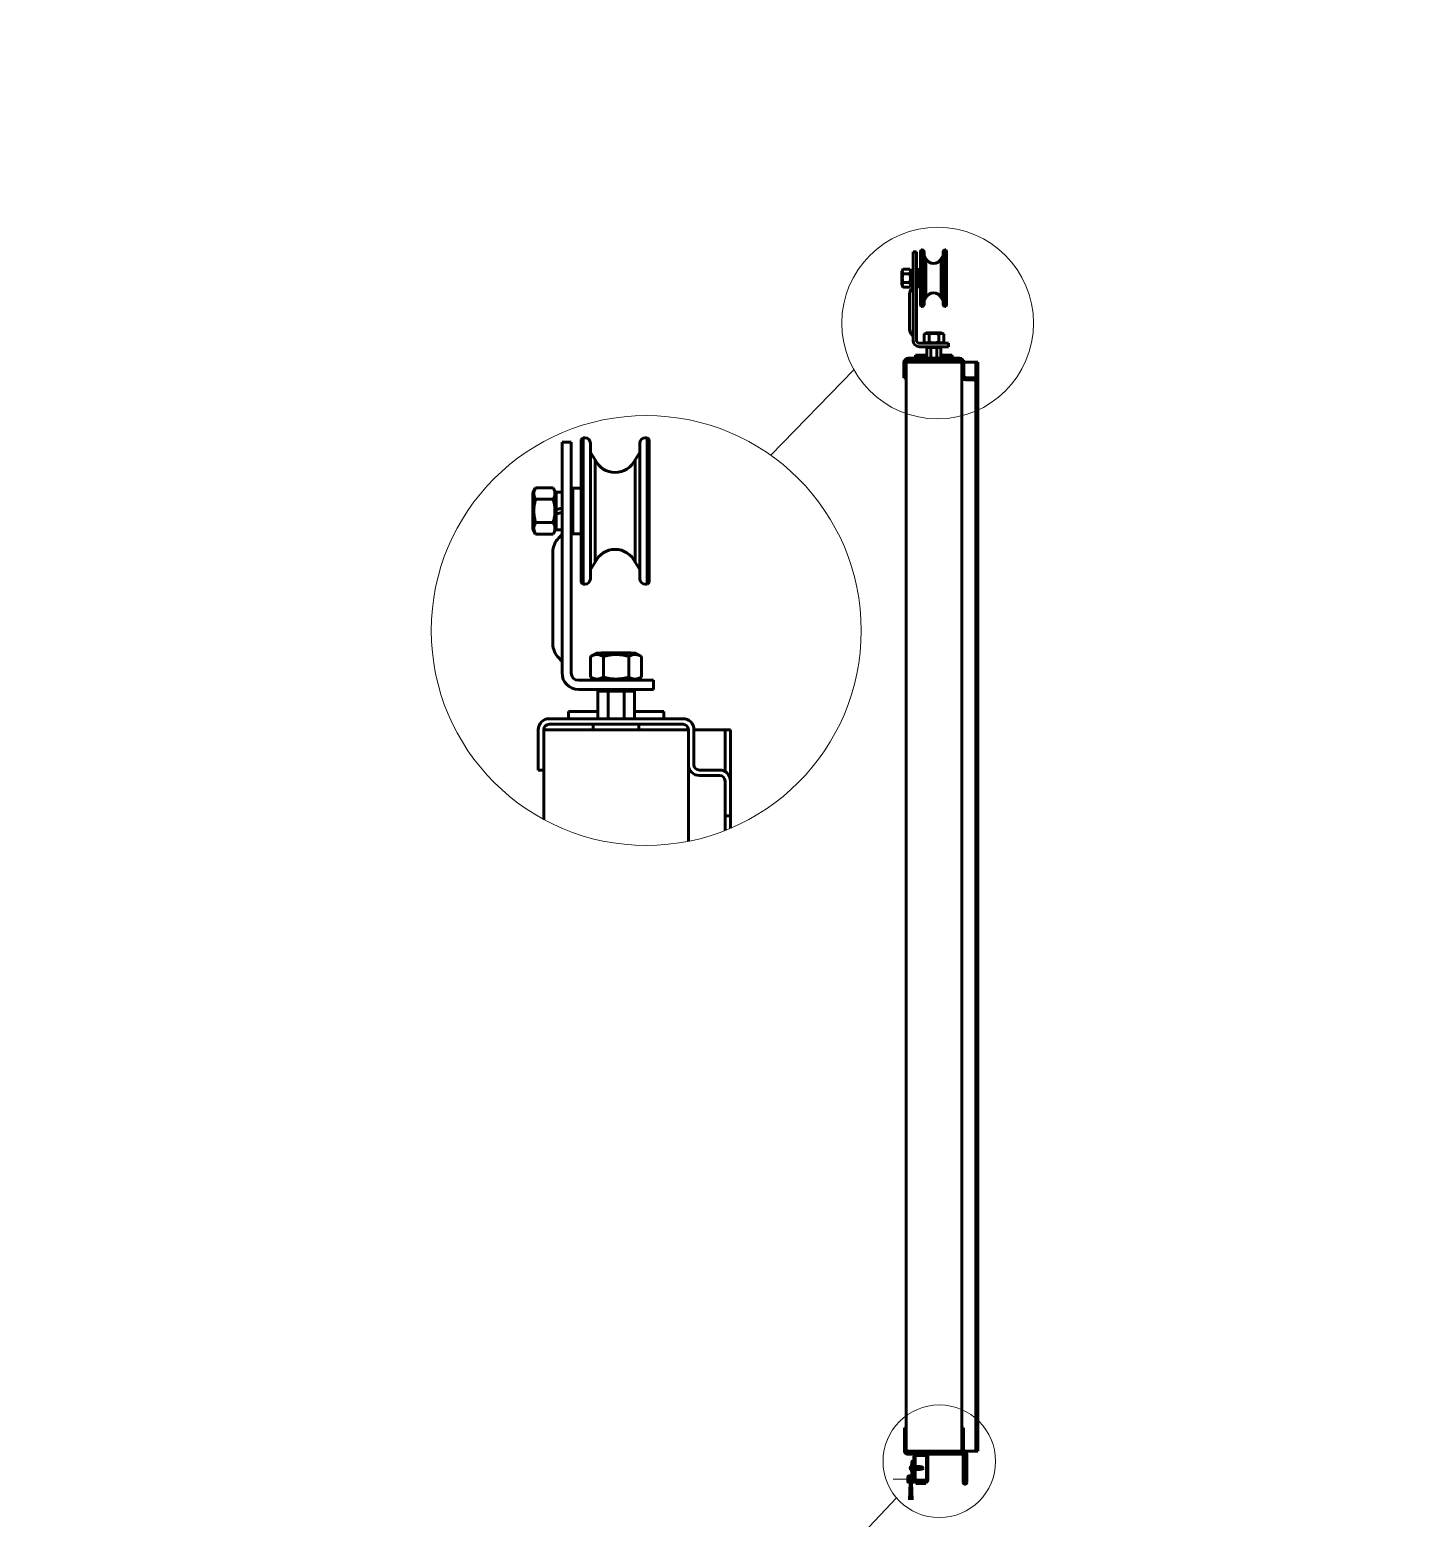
# Model space of a CAD drawing. Header units: millimetres. Extents: x 0 to 3360, y 0 to 297.
# Drawn here: x 405.1 to 567.3, y 120.9 to 297 of the extents above; entities that cross this region are included whole.
import ezdxf

# ---------------------------------------------------------------- set-up
doc = ezdxf.new("R2010")
doc.units = ezdxf.units.MM
for name, pattern in [('K5LT_AXLED', [19.5, 15, -1.5, 1.5, -1.5]), ('K5LT_BASIC', [0]), ('K5LT_THIN', [0])]:
    doc.linetypes.add(name, pattern=pattern)
doc.layers.add('Системный слой', color=7, linetype='Continuous')

# ---------------------------------------------------------------- blocks, each defined once
blk = doc.blocks.new('U555')
at = {"layer": 'Системный слой', "color": 5, "linetype": 'K5LT_BASIC', "lineweight": 60, "true_color": 0x0000ff}
for p, q in [((509.42, 127.62), (509.42, 126.85)), ((509.42, 126.85), (509.46, 126.81)), ((509.42, 126.85), (509.42, 125.97)), ((509.6, 127.64), (509.44, 127.64)), ((509.63, 125.18), (509.63, 127.62)), ((508.92, 125.81), (508.92, 125.18)), ((508.96, 125.14), (509.08, 125.14)), ((509.33, 125.89), (509, 125.89)), ((509.06, 125.25), (509.04, 125.64)), ((509.11, 125.22), (509.09, 125.22)), ((509.13, 125.72), (509.42, 125.72)), ((509.13, 125.18), (509.13, 125.21)), ((509.46, 126.81), (509.42, 126.77)), ((509.42, 125.21), (509.42, 125.18)), ((509.45, 125.22), (509.43, 125.22)), ((509.46, 125.14), (509.58, 125.14)), ((509.5, 125.64), (509.48, 125.25))]:
    blk.add_line(p, q, dxfattribs=at)
for centre, radius, start, end in [((509.44, 127.62), 0.025, 90, 180), ((509.6, 127.62), 0.025, 0, 90), ((509, 125.81), 0.0833, 90, 180), ((508.96, 125.18), 0.0417, 180, 270), ((509.13, 125.64), 0.0833, 90, 182), ((509.09, 125.25), 0.025, 183, 270), ((509.08, 125.18), 0.0417, 270, 0), ((509.11, 125.21), 0.0167, 0, 90), ((509.33, 125.97), 0.0833, 270, 0), ((509.42, 125.64), 0.0833, 358, 90), ((509.43, 125.21), 0.0167, 90, 180), ((509.46, 125.18), 0.0417, 180, 270), ((509.45, 125.25), 0.025, 270, 357), ((509.58, 125.18), 0.0417, 270, 0)]:
    blk.add_arc(centre, radius, start, end, dxfattribs=at)
blk = doc.blocks.new('U557')
at = {"layer": 'Системный слой', "color": 5, "linetype": 'K5LT_BASIC', "lineweight": 60, "true_color": 0x0000ff}
for p, q in [((509.63, 128.22), (509.63, 125.39)), ((511.04, 128.47), (509.88, 128.47)), ((511.29, 125.39), (511.29, 128.22)), ((509.88, 125.14), (511.04, 125.14))]:
    blk.add_line(p, q, dxfattribs=at)
for centre, start, end in [((509.88, 128.22), 90, 180), ((511.04, 128.22), 0, 90), ((509.88, 125.39), 180, 270), ((511.04, 125.39), 270, 0)]:
    blk.add_arc(centre, 0.25, start, end, dxfattribs=at)
blk = doc.blocks.new('U558')
at = {"layer": 'Системный слой', "color": 5, "linetype": 'K5LT_BASIC', "lineweight": 60, "true_color": 0x0000ff}
for p, q in [((509.79, 128.22), (509.79, 125.39)), ((511.04, 128.31), (509.88, 128.31)), ((511.13, 125.39), (511.13, 128.22)), ((509.88, 125.31), (511.04, 125.31))]:
    blk.add_line(p, q, dxfattribs=at)
for centre, start, end in [((509.88, 128.22), 90, 180), ((511.04, 128.22), 0, 90), ((509.88, 125.39), 180, 270), ((511.04, 125.39), 270, 0)]:
    blk.add_arc(centre, 0.0833, start, end, dxfattribs=at)
blk = doc.blocks.new('U556')
at = {"layer": 'Системный слой'}
for name in ['U557', 'U558']:
    blk.add_blockref(name, (0, 0), dxfattribs=at)
blk = doc.blocks.new('U560')
at = {"layer": 'Системный слой', "color": 30, "linetype": 'K5LT_AXLED', "lineweight": 18, "true_color": 0xff8000}
for q in [(509.27, 127.59), (507.17, 125.48), (511.38, 125.48), (509.27, 123.37)]:
    blk.add_line((509.27, 125.48), q, dxfattribs=at)
blk = doc.blocks.new('U559')
at = {"layer": 'Системный слой', "color": 5, "linetype": 'K5LT_BASIC', "lineweight": 60, "true_color": 0x0000ff}
for p, q in [((509.07, 125.66), (509.47, 125.66)), ((509.14, 125.07), (509.07, 125.66)), ((509.11, 123.06), (509.21, 125.08)), ((509.12, 125.62), (509.18, 125.08)), ((509.42, 125.62), (509.12, 125.62)), ((509.18, 125.08), (509.14, 125.07)), ((509.21, 125.08), (509.17, 125.48)), ((509.2, 123.06), (509.26, 125.09)), ((509.27, 125.37), (509.27, 123.06)), ((509.34, 123.06), (509.28, 125.09)), ((509.38, 125.48), (509.33, 125.08)), ((509.33, 125.08), (509.43, 123.06)), ((509.35, 125.08), (509.42, 125.62)), ((509.39, 125.08), (509.35, 125.08)), ((509.47, 125.66), (509.39, 125.08))]:
    blk.add_line(p, q, dxfattribs=at)
blk.add_arc((509.27, 125.48), 0.107, 0, 180, dxfattribs=at)
at = {"layer": 'Системный слой'}
blk.add_blockref('U560', (0, 0), dxfattribs=at)

msp = doc.modelspace()

# ---------------------------------------------------------------- hatches: boundary and pattern name
at = {"layer": 'Системный слой'}
h = msp.add_hatch(dxfattribs=at)
h.set_pattern_fill('Неметалл', angle=45, style=0, pattern_type=0)
h.set_pattern_definition([(45, (0, 0), (-0.3535534, 0.3535534), []), (135, (0, 0), (-0.3535534, -0.3535534), [])])
h.paths.add_polyline_path([(509.87603, 124.97396), (511.04269, 124.97396), (511.04269, 125.14063), (509.87603, 125.14063)])

# ---------------------------------------------------------------- linework, layer by layer
at = {"layer": 'Системный слой', "color": 5, "linetype": 'K5LT_BASIC', "lineweight": 60, "true_color": 0x0000ff}
for p, q in [((509.95918, 270.73354), (509.54252, 270.73354)), ((509.54252, 267.60854), (509.54252, 270.73354)), ((509.95918, 267.60854), (509.95918, 270.73354)), ((510.50085, 270.94188), (510.41752, 270.85854)), ((510.41752, 270.85854), (510.41752, 264.35854)), ((510.58418, 270.94188), (510.50085, 270.94188)), ((510.50085, 270.94188), (510.50085, 264.27521)), ((510.83418, 270.69188), (510.83418, 264.52521)), ((511.05012, 269.94188), (510.83418, 270.27521)), ((511.05012, 269.94188), (511.05012, 265.27521)), ((513.08418, 270.27521), (512.86824, 269.94188)), ((512.86824, 269.94188), (512.86824, 265.27521)), ((513.08418, 270.69188), (513.08418, 264.52521)), ((513.41752, 270.94188), (513.33418, 270.94188)), ((513.50085, 270.85854), (513.41752, 270.94188)), ((513.41752, 270.94188), (513.41752, 264.27521)), ((513.50085, 270.85854), (513.50085, 264.35854)), ((508.34398, 268.66702), (508.20918, 268.43354)), ((508.20918, 268.43354), (508.20918, 266.78354)), ((509.14105, 268.66702), (508.34398, 268.66702)), ((509.14105, 268.13778), (508.34398, 268.13778)), ((509.27585, 268.43354), (509.14105, 268.66702)), ((509.54252, 268.46688), (509.27585, 268.46688)), ((509.27585, 267.65934), (509.27585, 268.46688)), ((509.27585, 267.65934), (509.54252, 267.75639)), ((509.95918, 268.56688), (510.04252, 268.65021)), ((510.04252, 268.65021), (510.41752, 268.65021)), ((510.04252, 268.65021), (510.04252, 267.77347)), ((510.04252, 267.77347), (510.04252, 266.56688)), ((508.34398, 266.55007), (508.20918, 266.78354)), ((509.14105, 267.0793), (508.34398, 267.0793)), ((509.14105, 266.55007), (508.34398, 266.55007)), ((509.27585, 266.78354), (509.14105, 266.55007)), ((509.27585, 267.65934), (509.27585, 267.46069)), ((509.27585, 267.46069), (509.54252, 267.55775)), ((509.27585, 266.75021), (509.27585, 267.46069)), ((509.54252, 266.75021), (509.27585, 266.75021)), ((509.39434, 266.38295), (509.51811, 266.50672)), ((509.54252, 260.23354), (509.54252, 267.60854)), ((509.95918, 260.23354), (509.95918, 267.60854)), ((509.95918, 266.65021), (510.04252, 266.56688)), ((510.04252, 266.56688), (510.41752, 266.56688)), ((509.12585, 265.73354), (509.12585, 265.73477)), ((509.12585, 261.56688), (509.12585, 265.73354)), ((509.12585, 261.56688), (509.12585, 265.73354)), ((510.50085, 264.27521), (510.41752, 264.35854)), ((510.58418, 264.27521), (510.50085, 264.27521)), ((511.05012, 265.27521), (510.83418, 264.94188)), ((513.08418, 264.94188), (512.86824, 265.27521)), ((513.41752, 264.27521), (513.33418, 264.27521)), ((513.50085, 264.35854), (513.41752, 264.27521)), ((509.12585, 261.56565), (509.12585, 261.56688)), ((509.39434, 260.91747), (509.51811, 260.79369)), ((510.84615, 260.98649), (511.10085, 261.13354)), ((510.84615, 260.04726), (510.84615, 260.98649)), ((512.90085, 261.13354), (511.10085, 261.13354)), ((511.33418, 261.15021), (511.55989, 261.15021)), ((511.55989, 261.15021), (511.33418, 261.15021)), ((511.33418, 261.15021), (511.33418, 261.13354)), ((511.4235, 260.04726), (511.4235, 260.98649)), ((511.55989, 261.15021), (512.44181, 261.15021)), ((511.55989, 261.15021), (511.55989, 261.13354)), ((512.44181, 261.15021), (512.66752, 261.15021)), ((512.66752, 261.15021), (512.44181, 261.15021)), ((512.44181, 261.15021), (512.44181, 261.13354)), ((512.5782, 260.04726), (512.5782, 260.98649)), ((512.66752, 261.15021), (512.66752, 261.13354)), ((513.15555, 260.98649), (512.90085, 261.13354)), ((513.15555, 260.04726), (513.15555, 260.98649)), ((513.37585, 259.90021), (510.29252, 259.90021)), ((513.37585, 259.48354), (510.29252, 259.48354)), ((511.10085, 259.90021), (510.84615, 260.04726)), ((511.16752, 259.40021), (511.63761, 259.40021)), ((511.16752, 259.40021), (511.16752, 258.15021)), ((511.33418, 259.48354), (511.33418, 259.40021)), ((512.36409, 259.40021), (511.63761, 259.40021)), ((511.63761, 258.15021), (511.63761, 259.40021)), ((512.36409, 259.40021), (512.83418, 259.40021)), ((512.36409, 259.40021), (512.36409, 258.15021)), ((512.66752, 259.48354), (512.66752, 259.40021)), ((512.83418, 259.40021), (512.83418, 258.15021)), ((512.90085, 259.90021), (513.15555, 260.04726)), ((513.37585, 259.90021), (513.70918, 259.90021)), ((513.70918, 259.48354), (513.37585, 259.48354)), ((513.70918, 259.90021), (513.70918, 259.48354)), ((508.45918, 255.81688), (508.45918, 257.65021)), ((508.70918, 257.65021), (508.70918, 128.80729)), ((508.70918, 257.65021), (508.70918, 128.80729)), ((508.70918, 257.65021), (508.70918, 255.81688)), ((508.87585, 257.65021), (508.70918, 257.65021)), ((515.12585, 257.65021), (508.87585, 257.65021)), ((515.04252, 258.15021), (508.95918, 258.15021)), ((515.04252, 257.90021), (508.95918, 257.90021)), ((509.83418, 258.15021), (509.83418, 258.48354)), ((509.83418, 258.48354), (510.66752, 258.48354)), ((510.66752, 258.48354), (511.16752, 258.48354)), ((510.95918, 257.90021), (510.95918, 257.65021)), ((512.83418, 258.48354), (513.33418, 258.48354)), ((513.04252, 257.90021), (513.04252, 257.65021)), ((513.33418, 258.48354), (514.16752, 258.48354)), ((514.16752, 258.15021), (514.16752, 258.48354)), ((515.29252, 257.65021), (515.12585, 257.65021)), ((515.29252, 257.65021), (515.29252, 128.80729)), ((515.29252, 128.80729), (515.29252, 257.65021)), ((515.29252, 256.06688), (515.29252, 257.65021)), ((515.54252, 256.06688), (515.54252, 257.65021)), ((516.87585, 257.65021), (515.54252, 257.65021)), ((516.95918, 257.65021), (516.87585, 257.65021)), ((517.20918, 257.65021), (516.95918, 257.65021)), ((516.95918, 257.65021), (516.95918, 255.74989)), ((517.20918, 257.65021), (517.20918, 255.31688)), ((508.70918, 255.81688), (508.45918, 255.81688)), ((508.70918, 255.81688), (508.70918, 128.80729)), ((516.70918, 255.81688), (515.79252, 255.81688)), ((516.70918, 255.56688), (515.79252, 255.56688)), ((516.95918, 255.31688), (516.95918, 253.73354)), ((516.95918, 253.73354), (516.95918, 128.80729)), ((517.20918, 253.73354), (516.95918, 253.73354)), ((517.20918, 255.31688), (517.20918, 253.73354)), ((517.20918, 253.73354), (517.20918, 128.80729)), ((470.50094, 248.73181), (470.28427, 248.51514)), ((470.28427, 248.51514), (470.28427, 231.61514)), ((470.71761, 248.73181), (470.50094, 248.73181)), ((470.50094, 248.73181), (470.50094, 231.39848)), ((478.08427, 248.73181), (477.86761, 248.73181)), ((478.30094, 248.51514), (478.08427, 248.73181)), ((478.08427, 248.73181), (478.08427, 231.39848)), ((478.30094, 248.51514), (478.30094, 231.61514)), ((469.09261, 248.19014), (468.00927, 248.19014)), ((468.00927, 240.06514), (468.00927, 248.19014)), ((469.09261, 240.06514), (469.09261, 248.19014)), ((471.36761, 248.08181), (471.36761, 232.04848)), ((471.92905, 246.13181), (471.36761, 246.99848)), ((477.21761, 246.99848), (476.65616, 246.13181)), ((477.21761, 248.08181), (477.21761, 232.04848)), ((471.92905, 246.13181), (471.92905, 233.99848)), ((476.65616, 246.13181), (476.65616, 233.99848)), ((464.89308, 242.81718), (464.54261, 242.21014)), ((464.54261, 242.21014), (464.54261, 237.92014)), ((466.96547, 242.81718), (464.89308, 242.81718)), ((466.96547, 241.44116), (464.89308, 241.44116)), ((467.31594, 242.21014), (466.96547, 242.81718)), ((468.00927, 242.29681), (467.31594, 242.29681)), ((467.31594, 240.19721), (467.31594, 242.29681)), ((469.09261, 242.55681), (469.30927, 242.77348)), ((469.30927, 242.77348), (470.28427, 242.77348)), ((469.30927, 242.77348), (469.30927, 240.49396)), ((467.31594, 240.19721), (468.00927, 240.44956)), ((467.31594, 240.19721), (467.31594, 239.68073)), ((467.31594, 239.68073), (468.00927, 239.93308)), ((467.31594, 237.83348), (467.31594, 239.68073)), ((468.00927, 220.89014), (468.00927, 240.06514)), ((469.09261, 220.89014), (469.09261, 240.06514)), ((469.30927, 240.49396), (469.30927, 237.35681)), ((464.89308, 237.31311), (464.54261, 237.92014)), ((466.96547, 238.68912), (464.89308, 238.68912)), ((467.31594, 237.92014), (466.96547, 237.31311)), ((468.00927, 237.83348), (467.31594, 237.83348)), ((466.96547, 237.31311), (464.89308, 237.31311)), ((467.624, 236.8786), (467.94581, 237.20041)), ((469.09261, 237.57348), (469.30927, 237.35681)), ((469.30927, 237.35681), (470.28427, 237.35681)), ((466.92594, 235.19014), (466.92594, 235.19333)), ((466.92594, 224.35681), (466.92594, 235.19014)), ((466.92594, 224.35681), (466.92594, 235.19014)), ((471.92905, 233.99848), (471.36761, 233.13181)), ((477.21761, 233.13181), (476.65616, 233.99848)), ((470.50094, 231.39848), (470.28427, 231.61514)), ((470.71761, 231.39848), (470.50094, 231.39848)), ((478.08427, 231.39848), (477.86761, 231.39848)), ((478.30094, 231.61514), (478.08427, 231.39848)), ((466.92594, 224.35362), (466.92594, 224.35681)), ((467.624, 222.66835), (467.94581, 222.34654)), ((471.39872, 222.84781), (472.06094, 223.23014)), ((471.39872, 220.40581), (471.39872, 222.84781)), ((476.74094, 223.23014), (472.06094, 223.23014)), ((472.66761, 223.27348), (473.25445, 223.27348)), ((473.25445, 223.27348), (472.66761, 223.27348)), ((472.66761, 223.27348), (472.66761, 223.23014)), ((472.89983, 220.40581), (472.89983, 222.84781)), ((473.25445, 223.27348), (475.54743, 223.27348)), ((473.25445, 223.27348), (473.25445, 223.23014)), ((475.54743, 223.27348), (476.13427, 223.27348)), ((476.13427, 223.27348), (475.54743, 223.27348)), ((475.54743, 223.27348), (475.54743, 223.23014)), ((475.90205, 220.40581), (475.90205, 222.84781)), ((476.13427, 223.27348), (476.13427, 223.23014)), ((477.40316, 222.84781), (476.74094, 223.23014)), ((477.40316, 220.40581), (477.40316, 222.84781)), ((472.06094, 220.02348), (471.39872, 220.40581)), ((476.74094, 220.02348), (477.40316, 220.40581)), ((477.97594, 220.02348), (469.95927, 220.02348)), ((477.97594, 218.94014), (469.95927, 218.94014)), ((472.23427, 218.72348), (473.45651, 218.72348)), ((472.23427, 218.72348), (472.23427, 215.47348)), ((472.66761, 218.94014), (472.66761, 218.72348)), ((475.34537, 218.72348), (473.45651, 218.72348)), ((473.45651, 215.47348), (473.45651, 218.72348)), ((475.34537, 218.72348), (476.56761, 218.72348)), ((475.34537, 218.72348), (475.34537, 215.47348)), ((476.13427, 218.94014), (476.13427, 218.72348)), ((476.56761, 218.72348), (476.56761, 215.47348)), ((477.97594, 220.02348), (478.84261, 220.02348)), ((478.84261, 218.94014), (477.97594, 218.94014)), ((478.84261, 220.02348), (478.84261, 218.94014)), ((482.30927, 215.47348), (466.49261, 215.47348)), ((468.76761, 215.47348), (468.76761, 216.34014)), ((468.76761, 216.34014), (470.93427, 216.34014)), ((470.93427, 216.34014), (472.23427, 216.34014)), ((476.56761, 216.34014), (477.86761, 216.34014)), ((477.86761, 216.34014), (480.03427, 216.34014)), ((480.03427, 215.47348), (480.03427, 216.34014)), ((465.19261, 209.40681), (465.19261, 214.17348)), ((465.84261, 214.17348), (465.84261, 203.56578)), ((465.84261, 214.17348), (465.84261, 203.56578)), ((465.84261, 214.17348), (465.84261, 209.40681)), ((466.27594, 214.17348), (465.84261, 214.17348)), ((482.52594, 214.17348), (466.27594, 214.17348)), ((482.30927, 214.82348), (466.49261, 214.82348)), ((471.69261, 214.82348), (471.69261, 214.17348)), ((477.10927, 214.82348), (477.10927, 214.17348)), ((482.95927, 214.17348), (482.52594, 214.17348)), ((482.95927, 214.17348), (482.95927, 200.97784)), ((482.95927, 200.97784), (482.95927, 214.17348)), ((482.95927, 210.05681), (482.95927, 214.17348)), ((483.60927, 210.05681), (483.60927, 214.17348)), ((487.07594, 214.17348), (483.60927, 214.17348)), ((487.29261, 214.17348), (487.07594, 214.17348)), ((487.94261, 214.17348), (487.29261, 214.17348)), ((487.29261, 214.17348), (487.29261, 209.23264)), ((487.94261, 214.17348), (487.94261, 208.10681)), ((465.84261, 209.40681), (465.19261, 209.40681)), ((465.84261, 209.40681), (465.84261, 203.56578)), ((486.64261, 209.40681), (484.25927, 209.40681)), ((486.64261, 208.75681), (484.25927, 208.75681)), ((487.29261, 208.10681), (487.29261, 203.99014)), ((487.94261, 208.10681), (487.94261, 203.99014)), ((487.29261, 203.99014), (487.29261, 202.25279)), ((487.94261, 203.99014), (487.29261, 203.99014)), ((487.94261, 203.99014), (487.94261, 202.51912)), ((508.50085, 131.55729), (508.66752, 131.55729)), ((508.50085, 131.55729), (508.50085, 128.80729)), ((508.66752, 131.55729), (508.66752, 128.80729)), ((515.33418, 131.55729), (515.50085, 131.55729)), ((515.33418, 129.03229), (515.33418, 131.55729)), ((515.50085, 129.03229), (515.50085, 131.55729)), ((508.87585, 128.80729), (508.70918, 128.80729)), ((508.83418, 128.64063), (515.29252, 128.64063)), ((515.12585, 128.80729), (508.87585, 128.80729)), ((515.29252, 128.80729), (515.12585, 128.80729)), ((515.66037, 128.56804), (515.43181, 128.79659)), ((515.77822, 128.68589), (515.54967, 128.91444)), ((516.87585, 128.80729), (515.65681, 128.80729)), ((516.95918, 128.80729), (516.87585, 128.80729)), ((517.20918, 128.80729), (516.95918, 128.80729)), ((508.83418, 128.47396), (515.29252, 128.47396)), ((509.37603, 126.34896), (509.37603, 127.26563)), ((509.37603, 127.26563), (509.41769, 127.26563)), ((510.37603, 126.98229), (509.79269, 126.98229)), ((509.79269, 126.92396), (510.37603, 126.92396)), ((510.37603, 126.98229), (510.37603, 126.63229)), ((510.37603, 126.94896), (510.66769, 126.94896)), ((510.75103, 126.80729), (510.37603, 126.94896)), ((510.66769, 126.94896), (510.75103, 126.80729)), ((515.45918, 128.30729), (515.45918, 125.09896)), ((515.62585, 128.30729), (515.62585, 125.09896)), ((515.70918, 125.09896), (515.70918, 128.45019)), ((515.87585, 125.09896), (515.87585, 128.45019)), ((509.37603, 126.34896), (509.41769, 126.34896)), ((509.79269, 126.69063), (510.37603, 126.69063)), ((510.37603, 126.63229), (509.79269, 126.63229)), ((509.87603, 125.14063), (509.87603, 124.97396)), ((510.37603, 126.66563), (510.66769, 126.66563)), ((510.66769, 126.66563), (510.75103, 126.80729)), ((511.04269, 125.14063), (511.04269, 124.97396)), ((511.04269, 124.97396), (509.87603, 124.97396))]:
    msp.add_line(p, q, dxfattribs=at)
at = {"layer": 'Системный слой', "color": 7, "linetype": 'K5LT_THIN', "lineweight": 18}
for p, q in [((511.42439, 261.15021), (511.42439, 261.13354)), ((512.57731, 261.15021), (512.57731, 261.13354)), ((511.42439, 259.48354), (511.42439, 259.40021)), ((512.57731, 259.48354), (512.57731, 259.40021)), ((492.69455, 246.65706), (502.53821, 256.76704)), ((472.90215, 223.27348), (472.90215, 223.23014)), ((475.89972, 223.27348), (475.89972, 223.23014)), ((472.90215, 218.94014), (472.90215, 218.72348)), ((475.89972, 218.94014), (475.89972, 218.72348)), ((514.16752, 128.80729), (509.75085, 128.80729)), ((515.25085, 128.80729), (515.20918, 128.80729)), ((500.22214, 115.51052), (507.57133, 123.29436))]:
    msp.add_line(p, q, dxfattribs=at)
for centre, radius in [((512.44181, 262.28984), 11.33942), ((477.97594, 225.91692), 25.43209), ((512.63801, 127.61563), 6.65917)]:
    msp.add_circle(centre, radius, dxfattribs=at)
at = {"layer": 'Системный слой', "color": 5, "linetype": 'K5LT_BASIC', "lineweight": 60, "true_color": 0x0000ff}
for centre, radius, start, end in [((510.58418, 270.69188), 0.25, 0, 90), ((511.95918, 270.35854), 1, 204.6243184, 335.3756816), ((513.33418, 270.69188), 0.25, 90, 180), ((510.04252, 265.73477), 0.91667, 135, 180), ((510.04252, 265.73477), 0.91667, 135, 180), ((509.45918, 266.56565), 0.08333, 315, 0), ((509.45918, 266.56565), 0.08333, 315, 0), ((510.58418, 264.52521), 0.25, 270, 0), ((511.95918, 264.85854), 1, 24.6243184, 155.3756816), ((513.33418, 264.52521), 0.25, 180, 270), ((510.04252, 261.56565), 0.91667, 180, 225), ((510.04252, 261.56565), 0.91667, 180, 225), ((509.45918, 260.73477), 0.08333, 0, 45), ((509.45918, 260.73477), 0.08333, 0, 45), ((510.29252, 260.23354), 0.75, 180, 270), ((510.29252, 260.23354), 0.33333, 180, 270), ((508.95918, 257.65021), 0.5, 90, 180), ((508.95918, 257.65021), 0.25, 90, 180), ((515.04252, 257.65021), 0.5, 0, 90), ((515.04252, 257.65021), 0.25, 0, 90), ((515.79252, 256.06688), 0.5, 180, 270), ((515.79252, 256.06688), 0.25, 180, 270), ((516.70918, 255.31688), 0.5, 0, 90), ((516.70918, 255.31688), 0.25, 0, 90), ((470.71761, 248.08181), 0.65, 0, 90), ((477.86761, 248.08181), 0.65, 90, 180), ((474.29261, 247.21514), 2.6, 204.6243184, 335.3756816), ((469.30927, 235.19333), 2.38333, 135, 180), ((469.30927, 235.19333), 2.38333, 135, 180), ((467.79261, 237.35362), 0.21667, 315, 0), ((467.79261, 237.35362), 0.21667, 315, 0), ((474.29261, 232.91514), 2.6, 24.6243184, 155.3756816), ((470.71761, 232.04848), 0.65, 270, 0), ((477.86761, 232.04848), 0.65, 180, 270), ((469.30927, 224.35362), 2.38333, 180, 225), ((469.30927, 224.35362), 2.38333, 180, 225), ((467.79261, 222.19333), 0.21667, 0, 45), ((467.79261, 222.19333), 0.21667, 0, 45), ((469.95927, 220.89014), 1.95, 180, 270), ((469.95927, 220.89014), 0.86667, 180, 270), ((466.49261, 214.17348), 1.3, 90, 180), ((482.30927, 214.17348), 1.3, 0, 90), ((466.49261, 214.17348), 0.65, 90, 180), ((482.30927, 214.17348), 0.65, 0, 90), ((484.25927, 210.05681), 1.3, 180, 270), ((484.25927, 210.05681), 0.65, 180, 270), ((486.64261, 208.10681), 1.3, 0, 90), ((486.64261, 208.10681), 0.65, 0, 90), ((508.83418, 128.80729), 0.33333, 180, 270), ((508.83418, 128.80729), 0.16667, 180, 270), ((515.29252, 128.30729), 0.33333, 0, 90), ((515.66752, 129.03229), 0.33333, 180, 225), ((515.66752, 129.03229), 0.16667, 180, 225), ((515.54252, 128.45019), 0.33333, 0, 45), ((509.646, 126.80729), 0.43664, 135.0774805, 224.9225195), ((510.82345, 126.80729), 1.51826, 162.4294026, 168.2826751), ((515.29252, 128.30729), 0.16667, 0, 90), ((515.54252, 128.45019), 0.16667, 0, 45), ((510.82345, 126.80729), 1.51826, 191.7173249, 197.5705974), ((515.66752, 125.09896), 0.20833, 180, 0), ((515.66752, 125.09896), 0.04167, 180, 0)]:
    msp.add_arc(centre, radius, start, end, dxfattribs=at)
for points, knots in [([(508.34398, 268.66702), (508.32679, 268.63724), (508.30405, 268.59224), (508.28334, 268.53537), (508.27314, 268.49831), (508.26691, 268.46667), (508.26319, 268.43634), (508.26174, 268.40631), (508.26261, 268.37562), (508.26589, 268.34473), (508.27149, 268.314), (508.28051, 268.27865), (508.30072, 268.21945), (508.32479, 268.17102), (508.34398, 268.13778)], [0, 0, 0, 0, 2.598014805, 3.881106651, 4.839600951, 5.730749817, 6.542456475, 7.383598349, 8.24526286, 9.112845161, 9.974778817, 10.829748713, 12.096373907, 15, 15, 15, 15]), ([(508.34398, 268.13778), (508.32877, 268.08508), (508.30768, 268.00291), (508.28787, 267.90082), (508.27863, 267.84086), (508.27204, 267.78915), (508.26691, 267.73709), (508.26319, 267.67642), (508.26174, 267.61637), (508.26261, 267.55499), (508.26589, 267.49321), (508.27149, 267.43175), (508.27924, 267.37102), (508.29213, 267.29148), (508.31267, 267.1939), (508.33305, 267.11716), (508.34398, 267.0793)], [0, 0, 0, 0, 2.6055268, 4.020849549, 4.933638201, 5.484881077, 6.494849792, 7.414784005, 8.368078128, 9.344631242, 10.327891183, 11.304749325, 12.273715208, 13.232360962, 15.126155495, 17, 17, 17, 17]), ([(509.14105, 268.13778), (509.15824, 268.16756), (509.18098, 268.21256), (509.2017, 268.26942), (509.21189, 268.30648), (509.21813, 268.33812), (509.22184, 268.36846), (509.2233, 268.39849), (509.22242, 268.42918), (509.21915, 268.46006), (509.21355, 268.49079), (509.20452, 268.52614), (509.18431, 268.58535), (509.16024, 268.63378), (509.14105, 268.66702)], [0, 0, 0, 0, 2.598014805, 3.881106651, 4.839600951, 5.730749817, 6.542456475, 7.383598349, 8.24526286, 9.112845161, 9.974778817, 10.829748713, 12.096373907, 15, 15, 15, 15]), ([(509.14105, 267.0793), (509.15627, 267.132), (509.17736, 267.21417), (509.19717, 267.31626), (509.2064, 267.37623), (509.213, 267.42794), (509.21813, 267.47999), (509.22184, 267.54066), (509.2233, 267.60071), (509.22242, 267.6621), (509.21915, 267.72387), (509.21355, 267.78533), (509.2058, 267.84606), (509.1929, 267.92561), (509.17237, 268.02319), (509.15198, 268.09993), (509.14105, 268.13778)], [0, 0, 0, 0, 2.6055268, 4.020849549, 4.933638201, 5.484881077, 6.494849792, 7.414784005, 8.368078128, 9.344631242, 10.327891183, 11.304749325, 12.273715208, 13.232360962, 15.126155495, 17, 17, 17, 17]), ([(508.34398, 267.0793), (508.32679, 267.04953), (508.30405, 267.00452), (508.28334, 266.94766), (508.27314, 266.9106), (508.26691, 266.87896), (508.26319, 266.84863), (508.26174, 266.8186), (508.26261, 266.78791), (508.26589, 266.75702), (508.27149, 266.72629), (508.28051, 266.69094), (508.30072, 266.63173), (508.32479, 266.58331), (508.34398, 266.55007)], [0, 0, 0, 0, 2.598014805, 3.881106651, 4.839600951, 5.730749817, 6.542456475, 7.383598349, 8.24526286, 9.112845161, 9.974778817, 10.829748713, 12.096373907, 15, 15, 15, 15]), ([(509.14105, 266.55007), (509.15824, 266.57984), (509.18098, 266.62485), (509.2017, 266.68171), (509.21189, 266.71877), (509.21813, 266.75041), (509.22184, 266.78075), (509.2233, 266.81077), (509.22242, 266.84146), (509.21915, 266.87235), (509.21355, 266.90308), (509.20452, 266.93843), (509.18431, 266.99764), (509.16024, 267.04606), (509.14105, 267.0793)], [0, 0, 0, 0, 2.598014805, 3.881106651, 4.839600951, 5.730749817, 6.542456475, 7.383598349, 8.24526286, 9.112845161, 9.974778817, 10.829748713, 12.096373907, 15, 15, 15, 15]), ([(511.4235, 260.98649), (511.39102, 261.00524), (511.34192, 261.03005), (511.27989, 261.05265), (511.23946, 261.06377), (511.20494, 261.07057), (511.17185, 261.07462), (511.13909, 261.07621), (511.10561, 261.07526), (511.07192, 261.07168), (511.03839, 261.06557), (510.99983, 261.05573), (510.93524, 261.03368), (510.88241, 261.00743), (510.84615, 260.98649)], [0, 0, 0, 0, 2.598014805, 3.881106651, 4.839600951, 5.730749817, 6.542456475, 7.383598349, 8.24526286, 9.112845161, 9.974778817, 10.829748713, 12.096373907, 15, 15, 15, 15]), ([(512.5782, 260.98649), (512.52071, 261.00309), (512.43107, 261.0261), (512.3197, 261.0477), (512.25429, 261.05778), (512.19787, 261.06497), (512.14109, 261.07057), (512.0749, 261.07462), (512.00939, 261.07621), (511.94243, 261.07526), (511.87503, 261.07168), (511.80799, 261.06557), (511.74174, 261.05712), (511.65496, 261.04305), (511.54851, 261.02065), (511.4648, 260.99841), (511.4235, 260.98649)], [0, 0, 0, 0, 2.6055268, 4.020849549, 4.933638201, 5.484881077, 6.494849792, 7.414784005, 8.368078128, 9.344631242, 10.327891183, 11.304749325, 12.273715208, 13.232360962, 15.126155495, 17, 17, 17, 17]), ([(513.15555, 260.98649), (513.12307, 261.00524), (513.07397, 261.03005), (513.01194, 261.05265), (512.97151, 261.06377), (512.93699, 261.07057), (512.9039, 261.07462), (512.87115, 261.07621), (512.83766, 261.07526), (512.80397, 261.07168), (512.77044, 261.06557), (512.73188, 261.05573), (512.66729, 261.03368), (512.61446, 261.00743), (512.5782, 260.98649)], [0, 0, 0, 0, 2.598014805, 3.881106651, 4.839600951, 5.730749817, 6.542456475, 7.383598349, 8.24526286, 9.112845161, 9.974778817, 10.829748713, 12.096373907, 15, 15, 15, 15]), ([(510.84615, 260.04726), (510.87863, 260.02851), (510.92773, 260.0037), (510.98976, 259.9811), (511.03019, 259.96998), (511.06471, 259.96318), (511.0978, 259.95913), (511.13056, 259.95754), (511.16404, 259.95849), (511.19773, 259.96207), (511.23126, 259.96818), (511.26982, 259.97802), (511.33441, 260.00007), (511.38724, 260.02632), (511.4235, 260.04726)], [0, 0, 0, 0, 2.598014805, 3.881106651, 4.839600951, 5.730749817, 6.542456475, 7.383598349, 8.24526286, 9.112845161, 9.974778817, 10.829748713, 12.096373907, 15, 15, 15, 15]), ([(511.4235, 260.04726), (511.48099, 260.03067), (511.57063, 260.00765), (511.682, 259.98605), (511.74741, 259.97597), (511.80383, 259.96878), (511.86061, 259.96318), (511.9268, 259.95913), (511.99231, 259.95754), (512.05927, 259.95849), (512.12667, 259.96207), (512.19371, 259.96818), (512.25996, 259.97663), (512.34674, 259.9907), (512.45319, 260.0131), (512.5369, 260.03534), (512.5782, 260.04726)], [0, 0, 0, 0, 2.6055268, 4.020849549, 4.933638201, 5.484881077, 6.494849792, 7.414784005, 8.368078128, 9.344631242, 10.327891183, 11.304749325, 12.273715208, 13.232360962, 15.126155495, 17, 17, 17, 17]), ([(512.5782, 260.04726), (512.61068, 260.02851), (512.65978, 260.0037), (512.72181, 259.9811), (512.76224, 259.96998), (512.79676, 259.96318), (512.82985, 259.95913), (512.86261, 259.95754), (512.89609, 259.95849), (512.92978, 259.96207), (512.96331, 259.96818), (513.00187, 259.97802), (513.06646, 260.00007), (513.11929, 260.02632), (513.15555, 260.04726)], [0, 0, 0, 0, 2.598014805, 3.881106651, 4.839600951, 5.730749817, 6.542456475, 7.383598349, 8.24526286, 9.112845161, 9.974778817, 10.829748713, 12.096373907, 15, 15, 15, 15]), ([(464.89308, 242.81718), (464.84838, 242.73976), (464.78927, 242.62275), (464.73541, 242.4749), (464.7089, 242.37855), (464.69269, 242.29629), (464.68303, 242.21741), (464.67924, 242.13934), (464.68151, 242.05955), (464.69004, 241.97924), (464.7046, 241.89934), (464.72806, 241.80743), (464.78061, 241.65349), (464.84318, 241.52758), (464.89308, 241.44116)], [0, 0, 0, 0, 2.598014805, 3.881106651, 4.839600951, 5.730749817, 6.542456475, 7.383598349, 8.24526286, 9.112845161, 9.974778817, 10.829748713, 12.096373907, 15, 15, 15, 15]), ([(464.89308, 241.44116), (464.85353, 241.30415), (464.79868, 241.0905), (464.74719, 240.82507), (464.72317, 240.66917), (464.70603, 240.53472), (464.69269, 240.39938), (464.68303, 240.24163), (464.67924, 240.08549), (464.68151, 239.9259), (464.69004, 239.76528), (464.7046, 239.60549), (464.72475, 239.44759), (464.75827, 239.24078), (464.81166, 238.98707), (464.86467, 238.78755), (464.89308, 238.68912)], [0, 0, 0, 0, 2.6055268, 4.020849549, 4.933638201, 5.484881077, 6.494849792, 7.414784005, 8.368078128, 9.344631242, 10.327891183, 11.304749325, 12.273715208, 13.232360962, 15.126155495, 17, 17, 17, 17]), ([(466.96547, 241.44116), (467.01016, 241.51858), (467.06927, 241.63559), (467.12314, 241.78344), (467.14964, 241.87979), (467.16586, 241.96205), (467.17552, 242.04093), (467.1793, 242.11899), (467.17703, 242.19879), (467.16851, 242.2791), (467.15395, 242.359), (467.13049, 242.45091), (467.07793, 242.60484), (467.01536, 242.73076), (466.96547, 242.81718)], [0, 0, 0, 0, 2.598014805, 3.881106651, 4.839600951, 5.730749817, 6.542456475, 7.383598349, 8.24526286, 9.112845161, 9.974778817, 10.829748713, 12.096373907, 15, 15, 15, 15]), ([(466.96547, 238.68912), (467.00502, 238.82613), (467.05986, 239.03978), (467.11136, 239.30521), (467.13537, 239.46112), (467.15252, 239.59557), (467.16586, 239.73091), (467.17552, 239.88866), (467.1793, 240.04479), (467.17703, 240.20439), (467.16851, 240.36501), (467.15395, 240.5248), (467.1338, 240.68269), (467.10027, 240.88951), (467.04689, 241.14322), (466.99388, 241.34274), (466.96547, 241.44116)], [0, 0, 0, 0, 2.6055268, 4.020849549, 4.933638201, 5.484881077, 6.494849792, 7.414784005, 8.368078128, 9.344631242, 10.327891183, 11.304749325, 12.273715208, 13.232360962, 15.126155495, 17, 17, 17, 17]), ([(464.89308, 238.68912), (464.84838, 238.61171), (464.78927, 238.49469), (464.73541, 238.34685), (464.7089, 238.2505), (464.69269, 238.16823), (464.68303, 238.08936), (464.67924, 238.01129), (464.68151, 237.93149), (464.69004, 237.85118), (464.7046, 237.77129), (464.72806, 237.67938), (464.78061, 237.52544), (464.84318, 237.39953), (464.89308, 237.31311)], [0, 0, 0, 0, 2.598014805, 3.881106651, 4.839600951, 5.730749817, 6.542456475, 7.383598349, 8.24526286, 9.112845161, 9.974778817, 10.829748713, 12.096373907, 15, 15, 15, 15]), ([(466.96547, 237.31311), (467.01016, 237.39052), (467.06927, 237.50754), (467.12314, 237.65538), (467.14964, 237.75173), (467.16586, 237.834), (467.17552, 237.91287), (467.1793, 237.99094), (467.17703, 238.07074), (467.16851, 238.15105), (467.15395, 238.23094), (467.13049, 238.32285), (467.07793, 238.47679), (467.01536, 238.6027), (466.96547, 238.68912)], [0, 0, 0, 0, 2.598014805, 3.881106651, 4.839600951, 5.730749817, 6.542456475, 7.383598349, 8.24526286, 9.112845161, 9.974778817, 10.829748713, 12.096373907, 15, 15, 15, 15]), ([(472.89983, 222.84781), (472.81538, 222.89657), (472.68772, 222.96105), (472.52644, 223.01982), (472.42132, 223.04873), (472.33158, 223.06641), (472.24554, 223.07696), (472.16037, 223.08109), (472.07332, 223.07861), (471.98571, 223.06931), (471.89855, 223.05342), (471.79829, 223.02783), (471.63035, 222.9705), (471.493, 222.90224), (471.39872, 222.84781)], [0, 0, 0, 0, 2.598014805, 3.881106651, 4.839600951, 5.730749817, 6.542456475, 7.383598349, 8.24526286, 9.112845161, 9.974778817, 10.829748713, 12.096373907, 15, 15, 15, 15]), ([(475.90205, 222.84781), (475.75258, 222.89096), (475.51951, 222.95078), (475.22995, 223.00696), (475.05987, 223.03316), (474.9132, 223.05186), (474.76556, 223.06641), (474.59347, 223.07696), (474.42314, 223.08109), (474.24904, 223.07861), (474.07382, 223.06931), (473.8995, 223.05342), (473.72725, 223.03144), (473.50163, 222.99487), (473.22486, 222.93663), (473.0072, 222.8788), (472.89983, 222.84781)], [0, 0, 0, 0, 2.6055268, 4.020849549, 4.933638201, 5.484881077, 6.494849792, 7.414784005, 8.368078128, 9.344631242, 10.327891183, 11.304749325, 12.273715208, 13.232360962, 15.126155495, 17, 17, 17, 17]), ([(477.40316, 222.84781), (477.31871, 222.89657), (477.19105, 222.96105), (477.02977, 223.01982), (476.92466, 223.04873), (476.83491, 223.06641), (476.74887, 223.07696), (476.66371, 223.08109), (476.57665, 223.07861), (476.48904, 223.06931), (476.40189, 223.05342), (476.30162, 223.02783), (476.13369, 222.9705), (475.99633, 222.90224), (475.90205, 222.84781)], [0, 0, 0, 0, 2.598014805, 3.881106651, 4.839600951, 5.730749817, 6.542456475, 7.383598349, 8.24526286, 9.112845161, 9.974778817, 10.829748713, 12.096373907, 15, 15, 15, 15]), ([(471.39872, 220.40581), (471.48317, 220.35705), (471.61083, 220.29256), (471.77211, 220.2338), (471.87722, 220.20489), (471.96696, 220.1872), (472.05301, 220.17666), (472.13817, 220.17253), (472.22522, 220.17501), (472.31283, 220.18431), (472.39999, 220.20019), (472.50026, 220.22579), (472.66819, 220.28312), (472.80555, 220.35138), (472.89983, 220.40581)], [0, 0, 0, 0, 2.598014805, 3.881106651, 4.839600951, 5.730749817, 6.542456475, 7.383598349, 8.24526286, 9.112845161, 9.974778817, 10.829748713, 12.096373907, 15, 15, 15, 15]), ([(472.89983, 220.40581), (473.04929, 220.36266), (473.28237, 220.30283), (473.57193, 220.24665), (473.742, 220.22046), (473.88868, 220.20175), (474.03632, 220.1872), (474.20841, 220.17666), (474.37874, 220.17253), (474.55284, 220.17501), (474.72806, 220.18431), (474.90238, 220.20019), (475.07463, 220.22218), (475.30025, 220.25875), (475.57702, 220.31699), (475.79468, 220.37481), (475.90205, 220.40581)], [0, 0, 0, 0, 2.6055268, 4.020849549, 4.933638201, 5.484881077, 6.494849792, 7.414784005, 8.368078128, 9.344631242, 10.327891183, 11.304749325, 12.273715208, 13.232360962, 15.126155495, 17, 17, 17, 17]), ([(475.90205, 220.40581), (475.9865, 220.35705), (476.11416, 220.29256), (476.27544, 220.2338), (476.38055, 220.20489), (476.4703, 220.1872), (476.55634, 220.17666), (476.6415, 220.17253), (476.72856, 220.17501), (476.81617, 220.18431), (476.90333, 220.20019), (477.00359, 220.22579), (477.17152, 220.28312), (477.30888, 220.35138), (477.40316, 220.40581)], [0, 0, 0, 0, 2.598014805, 3.881106651, 4.839600951, 5.730749817, 6.542456475, 7.383598349, 8.24526286, 9.112845161, 9.974778817, 10.829748713, 12.096373907, 15, 15, 15, 15])]:
    msp.add_open_spline(points, degree=3, knots=knots, dxfattribs=at)

# ---------------------------------------------------------------- block references
at = {"layer": 'Системный слой'}
for name in ['U559', 'U555', 'U556']:
    msp.add_blockref(name, (0, 0), dxfattribs=at)

doc.saveas('drawing.dxf')
